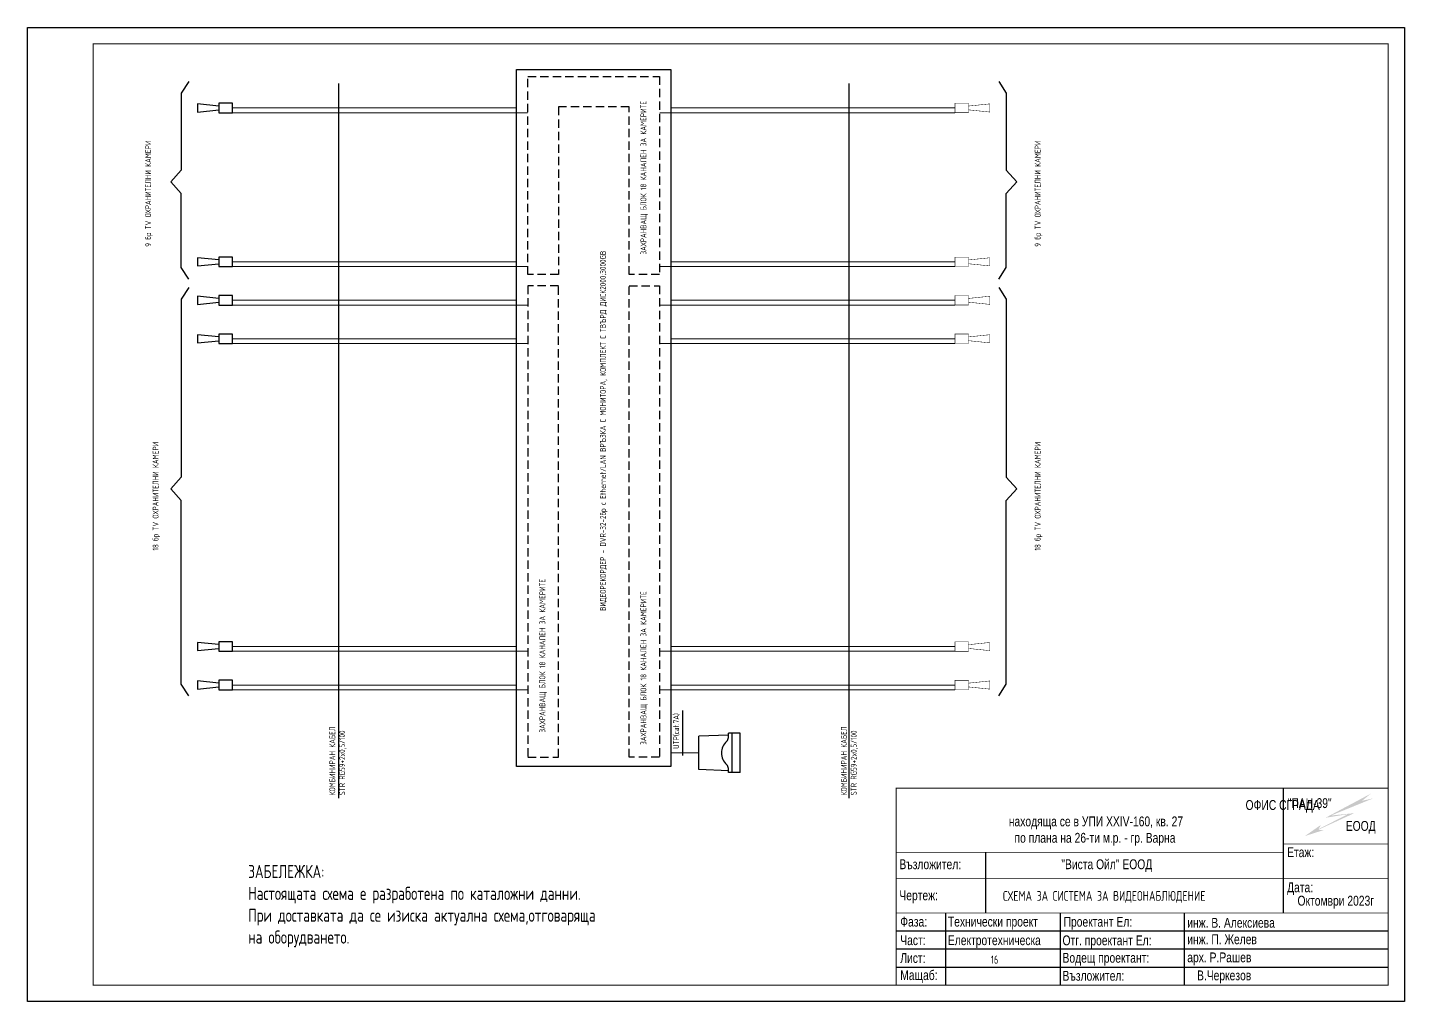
# Model space of a CAD drawing. Extents: x 25325 to 182345, y 3956 to 147305.
# Drawn here: x 44793 to 46893, y 9835 to 11320 of the extents above; entities that cross this region are included whole.
import ezdxf

# ---------------------------------------------------------------- set-up
doc = ezdxf.new("R2010")
doc.units = 0
doc.header["$MEASUREMENT"] = 0
doc.linetypes.add('HIDDENX2', pattern=[19.05, 12.7, -6.35])
doc.layers.get('0').update_dxf_attribs({"linetype": 'CONTINUOUS'})
doc.layers.add('CAT6A UNDERGROUND PORTS ROUTING', color=1, linetype='CONTINUOUS')
doc.layers.add('ELSH', color=111, linetype='CONTINUOUS')
doc.styles.add('ARIAL', font='arial.ttf', dxfattribs={"width": 0.75})
doc.styles.get("Standard").update_dxf_attribs({"font": 'simplex.shx', "width": 0.7, "height": 10})
doc.styles.add('Tabla_100', font='simplex.shx', dxfattribs={"width": 0.7, "height": 20})

# ---------------------------------------------------------------- blocks, each defined once
blk = doc.blocks.new('A3_M100')
at = {"ltscale": 30}
blk.add_lwpolyline([(0, 2970), (4200, 2970), (4200, 0), (0, 0)], close=True, dxfattribs=at)
at = {"const_width": 3}
blk.add_lwpolyline([(4150, 2920), (200, 2920), (200, 50), (4150, 50)], close=True, dxfattribs=at)
blk = doc.blocks.new('AS_VO_EL_LOGO')
for points in [[(-52.2, 584), (-191, 510.1), (-45.8, 569.2), (-79.2, 562.1)], [(-120, 522.6), (-238.9, 461.7), (-103.9, 523.8)], [(-190, 510.3), (-178, 516.7), (-103.9, 524.1), (-190.3, 510.3)], [(-253.9, 454.3), (-205.1, 488.3), (-212.8, 473.5), (-195.5, 472.9)]]:
    blk.add_hatch(color=256).paths.add_polyline_path(points)
for p, q in [((-320, 600), (-320, 220)), ((-1227.8, 404.5), (-1227.8, 220.8)), ((-1350, 220), (-1350, 0)), ((-1000, 220), (-1000, 0)), ((-620.6, 0), (-620.6, 220.1)), ((-1500, 165), (0, 165)), ((-1500, 110), (0, 110)), ((-1500, 55), (0, 55))]:
    blk.add_line(p, q)
at = {"const_width": 3}
blk.add_lwpolyline([(0, 600), (-1500, 600), (-1500, 0), (0, 0)], close=True, dxfattribs=at)
at = {"const_width": 2.1, "flags": 128}
for points in [[(-320, 430), (1, 430)], [(-320, 405), (-1500, 405)], [(-1500, 325), (0, 325)], [(0, 220), (-1500, 220)]]:
    blk.add_lwpolyline(points, dxfattribs=at)
at = {"char_height": 30, "attachment_point": 1, "style": 'ARIAL'}
for s, insert in [('{\\fArial|b0|i0|c204|p34;^I^I^I^I^I              ОФИС СГРАДА\\Pнаходяща се в УПИ }XXIV-160, {\\fArial|b0|i0|c204|p34;кв. 27\\P  по плана на 26-ти м.р. - гр. Варна}', (-1156.9, 564.1)), ('\\fArial|b0|i0|c204|p34;"ПАН-39" ', (-306.1, 569.8)), ('\\fArial|b0|i0|c204|p34;ЕООД', (-129, 500.3)), ('Етаж:', (-308, 420.1)), ('Възложител:', (-1490.6, 383.4)), ('{\\fArial|b0|i0|c204|p34;"Виста Ойл" ЕООД}', (-996.6, 383.4)), ('Дата:', (-308, 313.1)), ('Чертеж:', (-1490.6, 288.6)), ('{\\fArial|b0|i0|c204|p34;Октомври 2023г}', (-276.3, 272.2)), ('Фаза:', (-1488, 208.4)), ('{\\fArial|b0|i0|c204|p34;Технически проект}', (-1342.6, 208.4)), ('{\\fArial|b0|i0|c204|p34;Проектант Ел:}', (-989.8, 208)), ('{\\fArial|b0|i0|c204|p34;инж. В.} {\\fArial|b0|i0|c204|p34;Алексиева}', (-612.5, 205)), ('Част:', (-1488, 151.8)), ('{\\fArial|b0|i0|c204|p34;Електротехническа}', (-1342.6, 151.8)), ('Отг. проектант Ел:', (-993, 151.3)), ('{\\fArial|b0|i0|c204|p34;инж. П. Желев}', (-612.5, 154.6)), ('Лист:', (-1488, 97.4)), ('Водещ проектант:', (-993, 98.2)), ('{\\fArial|b0|i0|c204|p34;арх. Р.Рашев}', (-612.5, 99.5)), ('Мащаб:', (-1488, 45.3)), ('Възложител:', (-993, 43.3)), ('{\\fArial|b0|i0|c204|p34;В.Черкезов}', (-582.7, 44.5))]:
    blk.add_mtext(s, dxfattribs=dict(at, insert=insert))

msp = doc.modelspace()

# ---------------------------------------------------------------- linework, layer by layer
at = {"layer": 'CAT6A UNDERGROUND PORTS ROUTING'}
for p, q in [((45861.56, 10240.39), (45816.56, 10238.89)), ((45816.56, 10188.21), (45816.56, 10238.89)), ((45879.56, 10243.39), (45861.56, 10243.39)), ((45861.56, 10236.87), (45861.56, 10243.39)), ((45867.56, 10183.39), (45867.56, 10243.39)), ((45879.56, 10183.39), (45879.56, 10243.39)), ((45861.56, 10186.39), (45816.56, 10188.21)), ((45861.56, 10183.39), (45861.56, 10189.91)), ((45879.56, 10183.39), (45861.56, 10183.39))]:
    msp.add_line(p, q, dxfattribs=at)
for points in [[(45084.52, 11199.8), (45052.19, 11203.13), (45052.19, 11190.7), (45084.65, 11194.03)], [(45084.52, 10965.16), (45052.19, 10968.49), (45052.19, 10956.06), (45084.65, 10959.39)], [(45084.52, 10906.5), (45052.19, 10909.82), (45052.19, 10897.4), (45084.65, 10900.73)], [(45084.52, 10847.83), (45052.19, 10851.16), (45052.19, 10838.74), (45084.65, 10842.07)], [(45084.52, 10378.55), (45052.19, 10381.88), (45052.19, 10369.45), (45084.65, 10372.78)], [(45084.52, 10319.89), (45052.19, 10323.21), (45052.19, 10310.79), (45084.65, 10314.12)]]:
    msp.add_lwpolyline(points, dxfattribs=at)
for points in [[(45105.1, 11204.14), (45084.65, 11204.14), (45084.65, 11189.69), (45105.1, 11189.69)], [(45105.1, 10969.5), (45084.65, 10969.5), (45084.65, 10955.05), (45105.1, 10955.05)], [(45105.1, 10910.84), (45084.65, 10910.84), (45084.65, 10896.39), (45105.1, 10896.39)], [(45105.1, 10852.18), (45084.65, 10852.18), (45084.65, 10837.72), (45105.1, 10837.72)], [(45105.1, 10382.89), (45084.65, 10382.89), (45084.65, 10368.44), (45105.1, 10368.44)], [(45105.1, 10324.23), (45084.65, 10324.23), (45084.65, 10309.78), (45105.1, 10309.78)]]:
    msp.add_lwpolyline(points, close=True, dxfattribs=at)
at = {"layer": 'CAT6A UNDERGROUND PORTS ROUTING', "const_width": 0.7}
for points in [[(46207.33, 11204.14), (46227.79, 11204.14), (46227.79, 11189.69), (46207.33, 11189.69)], [(46207.33, 10969.5), (46227.79, 10969.5), (46227.79, 10955.05), (46207.33, 10955.05)], [(46207.33, 10910.84), (46227.79, 10910.84), (46227.79, 10896.39), (46207.33, 10896.39)], [(46207.33, 10852.18), (46227.79, 10852.18), (46227.79, 10837.72), (46207.33, 10837.72)], [(46207.33, 10382.89), (46227.79, 10382.89), (46227.79, 10368.44), (46207.33, 10368.44)], [(46207.33, 10324.23), (46227.79, 10324.23), (46227.79, 10309.78), (46207.33, 10309.78)]]:
    msp.add_lwpolyline(points, close=True, dxfattribs=at)
for points in [[(46227.91, 11199.8), (46260.24, 11203.13), (46260.24, 11190.7), (46227.79, 11194.03)], [(46227.91, 10965.16), (46260.24, 10968.49), (46260.24, 10956.06), (46227.79, 10959.39)], [(46227.91, 10906.5), (46260.24, 10909.82), (46260.24, 10897.4), (46227.79, 10900.73)], [(46227.91, 10847.83), (46260.24, 10851.16), (46260.24, 10838.74), (46227.79, 10842.07)], [(46227.91, 10378.55), (46260.24, 10381.88), (46260.24, 10369.45), (46227.79, 10372.78)], [(46227.91, 10319.89), (46260.24, 10323.21), (46260.24, 10310.79), (46227.79, 10314.12)]]:
    msp.add_lwpolyline(points, dxfattribs=at)
at = {"layer": 'CAT6A UNDERGROUND PORTS ROUTING'}
for centre, radius, start, end in [((45875.06, 10213.39), 24, 131.81031, 228.18969), ((45854.06, 10236.87), 7.5, 311.81031, 0), ((45854.06, 10189.91), 7.5, 0, 48.18969)]:
    msp.add_arc(centre, radius, start, end, dxfattribs=at)
at = {"layer": 'ELSH'}
for p, q in [((45266.93, 11234.23), (45266.93, 10144.56)), ((46045.5, 11234.23), (46045.5, 10144.56)), ((45791.5, 10278.37), (45791.5, 10209.62))]:
    msp.add_line(p, q, dxfattribs=at)
for points in [[(45038.52, 11237.29), (45026.99, 11219.56), (45026.99, 11102.17), (45011.02, 11084.44)], [(46273.91, 11237.29), (46285.45, 11219.56), (46285.45, 11102.17), (46301.41, 11084.44)], [(45038.52, 10935.78), (45026.99, 10953.51), (45026.99, 11066.71), (45011.02, 11084.44)], [(46273.91, 10935.78), (46285.45, 10953.51), (46285.45, 11066.71), (46301.41, 11084.44)], [(45038.52, 10922.94), (45026.99, 10905.21), (45026.99, 10633.79), (45011.02, 10616.06)], [(46273.91, 10922.94), (46285.45, 10905.21), (46285.45, 10633.79), (46301.41, 10616.06)], [(45038.52, 10300.68), (45026.99, 10318.41), (45026.99, 10598.34), (45011.02, 10616.06)], [(46273.91, 10300.68), (46285.45, 10318.41), (46285.45, 10598.34), (46301.41, 10616.06)]]:
    msp.add_lwpolyline(points, dxfattribs=at)
msp.add_lwpolyline([(45538.62, 11255.64), (45773.81, 11255.64), (45773.81, 10192.61), (45538.62, 10192.61)], close=True, dxfattribs=at)
at = {"layer": 'ELSH', "linetype": 'HIDDENX2'}
msp.add_lwpolyline([(45555.74, 10942.79), (45555.74, 11244.97), (45756.69, 11244.97), (45756.69, 10942.79), (45710.14, 10942.79), (45710.14, 11198.42), (45602.29, 11198.42), (45602.29, 10942.79), (45555.74, 10942.79)], dxfattribs=at)
at = {"layer": 'ELSH', "const_width": 1.5}
for points in [[(45105.1, 11196.92), (45538.62, 11196.92)], [(46207.33, 11196.92), (45773.81, 11196.92)], [(45105.1, 11189.69), (45555.74, 11189.69)], [(46207.33, 11189.69), (45756.69, 11189.69)], [(45105.1, 10962.27), (45538.62, 10962.27)], [(46207.33, 10962.27), (45773.81, 10962.27)], [(45105.1, 10955.05), (45555.74, 10955.05)], [(46207.33, 10955.05), (45756.69, 10955.05)], [(45105.1, 10903.61), (45538.62, 10903.61)], [(46207.33, 10903.61), (45773.81, 10903.61)], [(45105.1, 10896.39), (45555.74, 10896.39)], [(46207.33, 10896.39), (45756.69, 10896.39)], [(45105.1, 10844.95), (45538.62, 10844.95)], [(45105.1, 10837.72), (45555.74, 10837.72)], [(46207.33, 10837.72), (45756.69, 10837.72)], [(46207.33, 10844.95), (45773.81, 10844.95)], [(45105.1, 10375.66), (45538.62, 10375.66)], [(46207.33, 10375.66), (45773.81, 10375.66)], [(45105.1, 10368.44), (45555.74, 10368.44)], [(46207.33, 10368.44), (45756.69, 10368.44)], [(45105.1, 10317), (45538.62, 10317)], [(46207.33, 10317), (45773.81, 10317)], [(45105.1, 10309.78), (45555.74, 10309.78)], [(46207.33, 10309.78), (45756.69, 10309.78)], [(45773.81, 10213.48), (45816.22, 10213.48)]]:
    msp.add_lwpolyline(points, dxfattribs=at)
at = {"layer": 'ELSH', "linetype": 'HIDDENX2'}
for points in [[(45602.29, 10925.81), (45555.74, 10925.81), (45555.74, 10206.98), (45602.29, 10206.98)], [(45710.14, 10925.81), (45756.69, 10925.81), (45756.69, 10206.98), (45710.14, 10206.98)]]:
    msp.add_lwpolyline(points, close=True, dxfattribs=at)

# ---------------------------------------------------------------- block references
at = {"layer": 'ELSH', "xscale": 0.5, "yscale": 0.5, "zscale": 0.5}
for name, p in [('A3_M100', (44792.73, 9834.52)), ('AS_VO_EL_LOGO', (46867.73, 9859.52))]:
    msp.add_blockref(name, p, dxfattribs=at)

# ---------------------------------------------------------------- texts
at = {"layer": 'ELSH'}
for s, insert, char_height, attachment_point, rotation in [('ЗАХРАНВАЩ БЛОК 18 КАНАЛЕН ЗА КАМЕРИТЕ', (45727.57, 10973.4), 9, 1, 90), ('9 {\\Fsimplex|c204;бр} TV {\\Fsimplex|c204;ОХРАНИТЕЛНИ КАМЕРИ}', (44983.56, 10985.29), 9, 7, 90), ('9 {\\Fsimplex|c204;бр} TV {\\Fsimplex|c204;ОХРАНИТЕЛНИ КАМЕРИ}', (46328.87, 10985.29), 9, 1, 90), ('{\\Fsimplex|c204;ВИДЕОРЕКОРДЕР }- DVR-32{\\Fsimplex|c204;-2бр }c Ethernet/LAN {\\Fsimplex|c204;ВРЪЗКА С МОНИТОРА}, {\\Fsimplex|c204;КОМПЛЕКТ С ТВЪРД ДИСК}2000;3000GB ', (45665.82, 10429.99), 9, 1, 90), ('{\\Fsimplex|c204; }18 {\\Fsimplex|c204;бр} TV {\\Fsimplex|c204;ОХРАНИТЕЛНИ КАМЕРИ}', (44983.5, 10516.91), 9, 1, 90), ('{\\Fsimplex|c204; }18 {\\Fsimplex|c204;бр} TV {\\Fsimplex|c204;ОХРАНИТЕЛНИ КАМЕРИ}', (46328.87, 10516.91), 9, 1, 90), ('ЗАХРАНВАЩ БЛОК 18 КАНАЛЕН ЗА КАМЕРИТЕ', (45584.86, 10244.55), 9, 7, 90), ('ЗАХРАНВАЩ БЛОК 18 КАНАЛЕН ЗА КАМЕРИТЕ', (45727.57, 10225.85), 9, 1, 90), ('UTP(cat.7A)', (45777.34, 10219.64), 9, 1, 90), ('КОМБИНИРАН КАБЕЛ \\PSTR RG59+2x0,5/100', (45279.11, 10148.75), 9, 7, 90), ('КОМБИНИРАН КАБЕЛ \\PSTR RG59+2x0,5/100', (46033.32, 10148.75), 9, 1, 90), ('{\\Fsimplex|c204;16}', (46262.08, 9904.62), 12.5, 1, 0)]:
    msp.add_mtext(s, dxfattribs=dict(at, insert=insert, char_height=char_height, attachment_point=attachment_point, rotation=rotation))
at = {"layer": 'ELSH', "insert": (45129.36, 10042.65), "char_height": 20, "attachment_point": 1, "style": 'Tabla_100'}
msp.add_mtext('{\\Fsimplex|c204;ЗАБЕЛЕЖКА:\\PНастоящата схема е разработена по каталожни данни. \\PПри доставката да се изиска актуална схема,отговаряща \\Pна оборудването.}', dxfattribs=at)
at = {"layer": 'ELSH', "insert": (46280.31, 10002.99), "char_height": 15, "attachment_point": 1}
msp.add_mtext('СХЕМА ЗА СИСТЕМА ЗА ВИДЕОНАБЛЮДЕНИЕ', dxfattribs=at)

doc.saveas('drawing.dxf')
